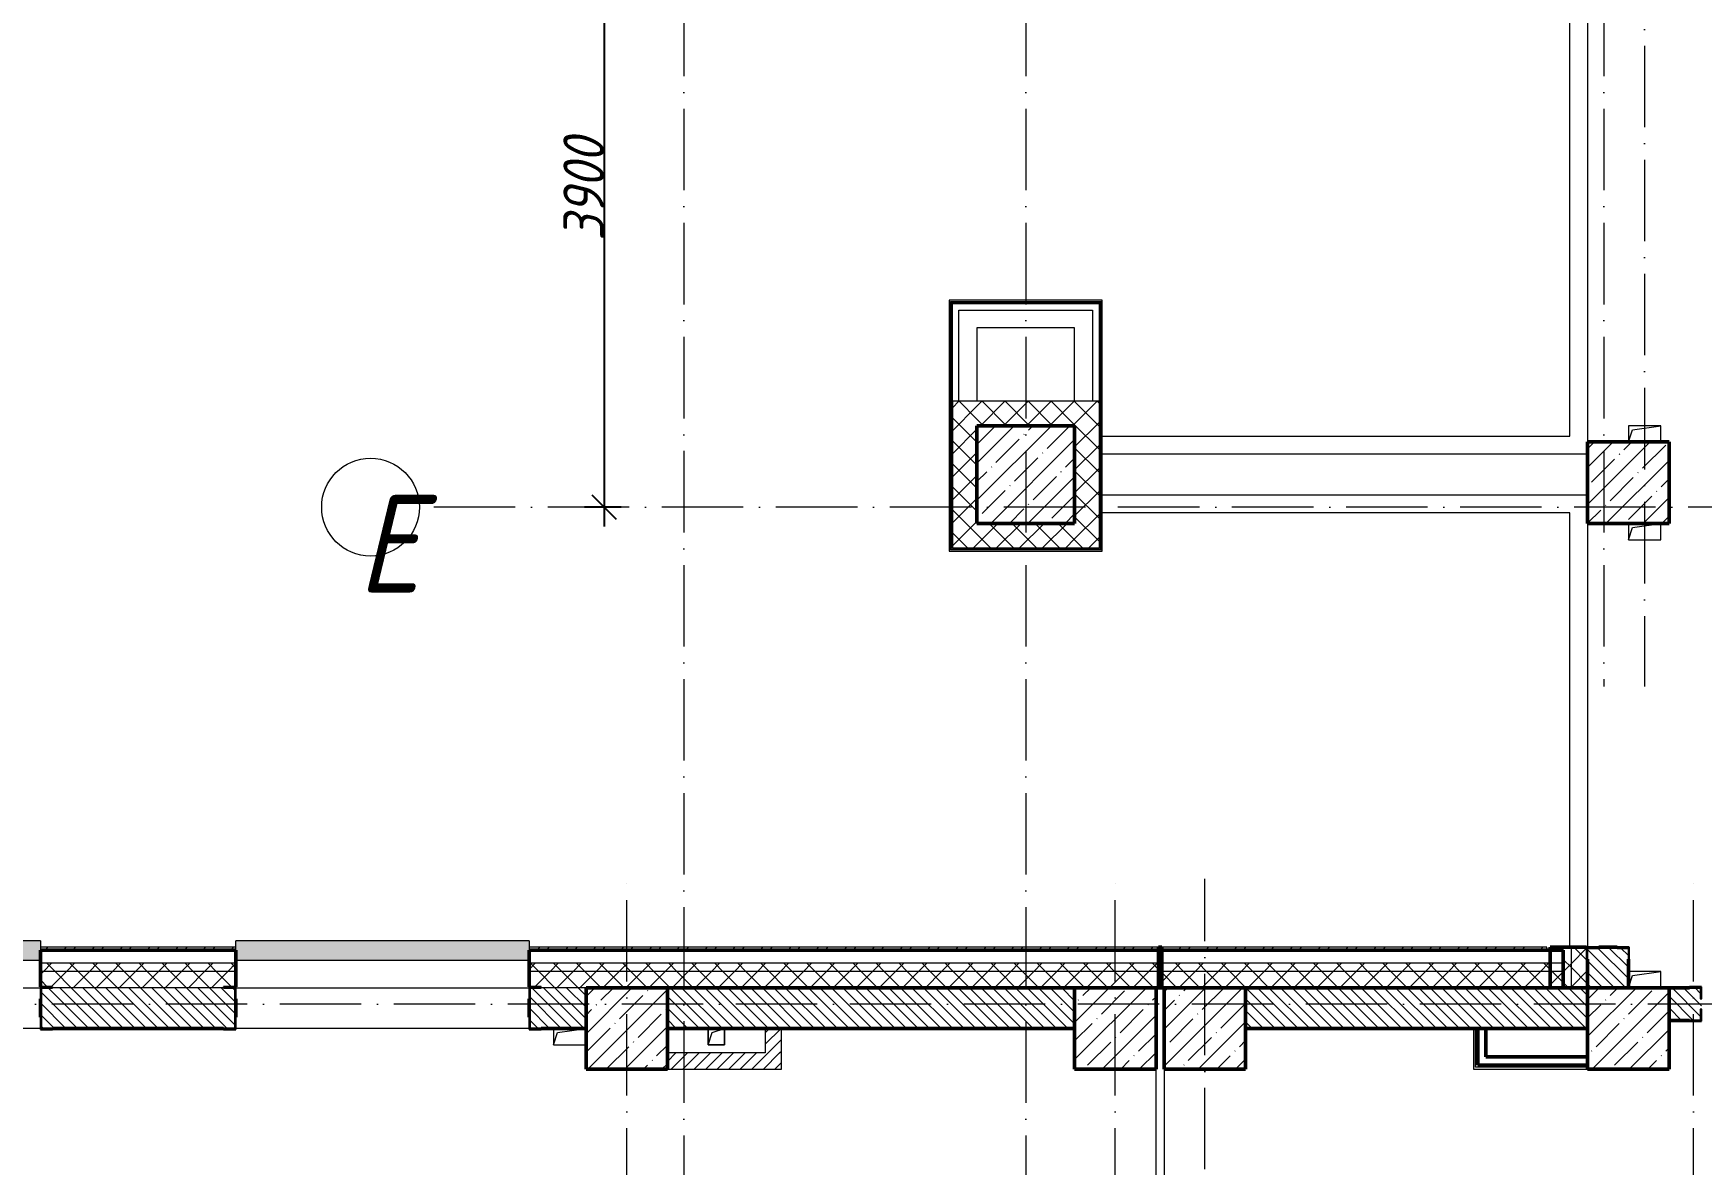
# Model space of a CAD drawing. Header units: millimetres. Extents: x -12989 to 629078, y -109036 to 555275.
# Drawn here: x 577970 to 588213, y 274287 to 281231 of the extents above; entities that cross this region are included whole.
import ezdxf

# ---------------------------------------------------------------- set-up
doc = ezdxf.new("R2010")
doc.units = ezdxf.units.MM
doc.linetypes.add('50_200_ШТРИХ_1Т_ш5_п1_п1_', pattern=[700, 500, -100, 0, -100])
for name, color, linetype, lineweight in [('A-____-____-DIMS', 7, 'Continuous', 9), ('A-FLOR-____-OTLN', 7, 'Continuous', 9), ('A-GENM-____-MCUT', 7, 'Continuous', 25), ('A-GENM-____-OTLN', 7, 'Continuous', 9), ('A-GENM-____-OTLN-1', 7, 'Continuous', 25), ('A-GLAZ-____-OTLN', 7, 'Continuous', 9), ('A-WALL-____-MCUT-2', 7, 'Continuous', 50), ('A-WALL-____-MCUT-3', 7, 'Continuous', 9), ('A-WALL-____-OTLN', 7, 'Continuous', 9), ('A-WALL-____-PATT-1', 7, 'Continuous', 9), ('A-WALL-FNSH-MCUT-1', 7, 'Continuous', 9), ('S-COLS-____-MCUT', 7, 'Continuous', 50), ('S-COLS-____-OTLN', 7, 'Continuous', 9), ('S-GRID-____-IDEN', 7, 'Continuous', 9), ('S-GRID-____-OTLN-1', 7, '50_200_ШТРИХ_1Т_ш5_п1_п1_', 9)]:
    doc.layers.add(name, color=color, linetype=linetype, lineweight=lineweight)
doc.layers.add('A-GLAZ-____-OTLN-1', color=7, linetype='Continuous', lineweight=9, true_color=0xc0c0c0)
doc.styles.add('ISOCPEUR_I', font='isocpeui.ttf', dxfattribs={"width": 0.9, "height": 2.5})
doc.styles.add('ISOCPEUR_I_9', font='isocpeui.ttf', dxfattribs={"width": 0.9, "height": 250})
doc.dimstyles.new('ISO-2_5_0_9К_БОЛЬШОЙ_ОСИ', dxfattribs={"dimscale": 304.8, "dimtxt": 248.995294, "dimasz": 0.492126, "dimexe": 0.393701, "dimexo": 0, "dimgap": 0, "dimtad": 1, "dimdec": 0, "dimzin": 0, "dimdsep": 46, "dimtxsty": 'ISOCPEUR_I_9', "dimblk1": 'OBLIQUE', "dimblk2": 'OBLIQUE', "dimsah": 1, "dimcen": 0.09, "dimdle": 0.393701, "dimazin": 0, "dimtfac": 1, "dimtdec": 4, "dimtix": 1, "dimtmove": 0, "dimatfit": 3, "dimfxl": 1, "dimtvp": 1, "dimtolj": 1, "dimtzin": 0, "dimarcsym": 2})
pattern_1 = [(45, (513013.31, 265891.49), (-70.71068, 70.71068), []), (135, (513013.31, 265891.49), (-70.71068, -70.71068), [])]
pattern_2 = [(135, (513013.31, 265891.49), (-35.35534, -35.35534), [])]
pattern_3 = [(45, (513013.31, 265891.49), (-35.35534, 35.35534), [])]
pattern_4 = [(45, (513013.31, 265891.49), (-85.53659, 85.53659), []), (45, (513070.34, 265891.49), (-85.53659, 85.53659), [])]

# ---------------------------------------------------------------- blocks, each defined once
blk = doc.blocks.new('BSC_Колонна _Прямоугольная - 600х600-V86-АР1_План отверстий 1 этажа в осях 1-64_А-ГГ')
at = {"layer": 'S-COLS-____-OTLN'}
h = blk.add_hatch(dxfattribs=at)
h.set_pattern_fill('FP_118', color=256, style=0, pattern_type=2)
h.set_pattern_definition([(45, (-71050, -12631.04), (-114.04925, 114.04925), []), (45, (-70935.95, -12631.04), (-114.04925, 114.04925), [201.613, -40.323, 3.353, -36.97])])
h.paths.add_polyline_path([(-300, -300), (300, -300), (300, 300), (-300, 300), (-300, 143)], flags=0)
at = {"layer": 'S-COLS-____-MCUT'}
for p, q in [((300, 300), (-300, 300)), ((-300, 300), (-300, -300)), ((300, -300), (300, 300)), ((-300, -300), (300, -300))]:
    blk.add_line(p, q, dxfattribs=at)
blk = doc.blocks.new('BSC_Колонна _Прямоугольная - 500х500-V107-АР1_План отверстий 1 этажа в осях 1-64_А-ГГ')
at = {"layer": 'S-COLS-____-OTLN'}
h = blk.add_hatch(dxfattribs=at)
h.set_pattern_fill('FP_139', color=256, style=0, pattern_type=2)
h.set_pattern_definition([(45, (-68600, -9231.04), (-114.04925, 114.04925), []), (45, (-68485.95, -9231.04), (-114.04925, 114.04925), [201.613, -40.323, 3.353, -36.97])])
h.paths.add_polyline_path([(-250, -250), (250, -250), (250, 250), (-250, 250), (-250, 103)], flags=0)
at = {"layer": 'S-COLS-____-MCUT'}
for p, q in [((250, 250), (-250, 250)), ((-250, 250), (-250, -250)), ((250, -250), (250, 250)), ((-250, -250), (250, -250))]:
    blk.add_line(p, q, dxfattribs=at)
blk = doc.blocks.new('BSC_Колонна _Прямоугольная - 500х500-V124-АР1_План отверстий 1 этажа в осях 1-64_А-ГГ')
at = {"layer": 'S-COLS-____-OTLN'}
h = blk.add_hatch(dxfattribs=at)
h.set_pattern_fill('FP_157', color=256, style=0, pattern_type=2)
h.set_pattern_definition([(45, (-72150, -9231.04), (-114.04925, 114.04925), []), (45, (-72035.95, -9231.04), (-114.04925, 114.04925), [201.613, -40.323, 3.353, -36.97])])
h.paths.add_polyline_path([(-250, -250), (250, -250), (250, 250), (-250, 250)], flags=0)
at = {"layer": 'S-COLS-____-MCUT'}
for p, q in [((250, 250), (-250, 250)), ((-250, 250), (-250, -250)), ((250, -250), (250, 250)), ((-250, -250), (250, -250))]:
    blk.add_line(p, q, dxfattribs=at)
blk = doc.blocks.new('BSC_Колонна _Прямоугольная - 500х500-V125-АР1_План отверстий 1 этажа в осях 1-64_А-ГГ')
at = {"layer": 'S-COLS-____-OTLN'}
h = blk.add_hatch(dxfattribs=at)
h.set_pattern_fill('FP_158', color=256, style=0, pattern_type=2)
h.set_pattern_definition([(45, (-71600, -9231.04), (-114.04925, 114.04925), []), (45, (-71485.95, -9231.04), (-114.04925, 114.04925), [201.613, -40.323, 3.353, -36.97])])
h.paths.add_polyline_path([(-250, -250), (250, -250), (250, 250), (-250, 250)], flags=0)
at = {"layer": 'S-COLS-____-MCUT'}
for p, q in [((250, 250), (-250, 250)), ((-250, 250), (-250, -250)), ((250, -250), (250, 250)), ((-250, -250), (250, -250))]:
    blk.add_line(p, q, dxfattribs=at)
blk = doc.blocks.new('BSC_Колонна _Прямоугольная - 500х500-V145-АР1_План отверстий 1 этажа в осях 1-64_А-ГГ')
at = {"layer": 'S-COLS-____-OTLN'}
h = blk.add_hatch(dxfattribs=at)
h.set_pattern_fill('FP_179', color=256, style=0, pattern_type=2)
h.set_pattern_definition([(45, (-74750, -12581.04), (-114.04925, 114.04925), []), (45, (-74635.95, -12581.04), (-114.04925, 114.04925), [201.613, -40.323, 3.353, -36.97])])
h.paths.add_polyline_path([(-250, -250), (250, -250), (250, 250), (-250, 250)], flags=0)
at = {"layer": 'S-COLS-____-MCUT'}
for p, q in [((250, 250), (-250, 250)), ((-250, 250), (-250, -250)), ((250, -250), (250, 250)), ((-250, -250), (250, -250))]:
    blk.add_line(p, q, dxfattribs=at)
blk = doc.blocks.new('BSC_Колонна _Прямоугольная - 500х500-V150-АР1_План отверстий 1 этажа в осях 1-64_А-ГГ')
at = {"layer": 'S-COLS-____-OTLN'}
h = blk.add_hatch(dxfattribs=at)
h.set_pattern_fill('FP_185', color=256, style=0, pattern_type=2)
h.set_pattern_definition([(45, (-74750, -9231.04), (-114.04925, 114.04925), []), (45, (-74635.95, -9231.04), (-114.04925, 114.04925), [201.613, -40.323, 3.353, -36.97])])
h.paths.add_polyline_path([(-250, -250), (250, -250), (250, 250), (-250, 250), (-250, 103)], flags=0)
at = {"layer": 'S-COLS-____-MCUT'}
for p, q in [((250, 250), (-250, 250)), ((-250, 250), (-250, -250)), ((250, -250), (250, 250)), ((-250, -250), (250, -250))]:
    blk.add_line(p, q, dxfattribs=at)
blk = doc.blocks.new('Фахверк_СКБ_Уголок - 250_2700-27497298-АР1_План отверстий 1 этажа в осях 1-64_А-ГГ')
at = {"layer": 'A-GENM-____-MCUT'}
for p, q in [((200, 181), (125, 181)), ((125, 181), (125, 106)), ((125, 106), (131, 106)), ((131, 106), (131, 175)), ((131, 175), (200, 175)), ((200, 175), (200, 181)), ((131, -6), (125, -6)), ((125, -6), (125, -81)), ((125, -81), (200, -81)), ((131, -75), (131, -6)), ((200, -75), (131, -75)), ((200, -81), (200, -75))]:
    blk.add_line(p, q, dxfattribs=at)
blk = doc.blocks.new('Фахверк_СКБ_Уголок - 200_3600_1-27908329-АР1_План отверстий 1 этажа в осях 1-64_А-ГГ')
at = {"layer": 'A-GENM-____-MCUT'}
for p, q in [((125, 156), (50, 156)), ((50, 156), (50, 150)), ((50, 150), (119, 150)), ((119, 150), (119, 81)), ((125, 81), (125, 156)), ((119, 81), (125, 81)), ((125, 19), (119, 19)), ((119, 19), (119, -50)), ((125, -56), (125, 19)), ((119, -50), (50, -50)), ((50, -50), (50, -56)), ((50, -56), (125, -56))]:
    blk.add_line(p, q, dxfattribs=at)
blk = doc.blocks.new('AR_Отверстие прямоугольное _в плите_ - AR_Отверстие прямоугольное _в плите_-V168-АР1_План отверстий 1 этажа в осях 1-64_А-ГГ')
at = {"layer": 'A-GENM-____-OTLN'}
for p, q in [((-50, 50), (-50, -50)), ((-50, -50), (-25, 25)), ((-25, 25), (50, 50)), ((50, -50), (50, 50)), ((-50, -50), (50, -50))]:
    blk.add_line(p, q, dxfattribs=at)
blk = doc.blocks.new('AR_Отверстие прямоугольное _в плите_ - AR_Отверстие прямоугольное _в плите_-V178-АР1_План отверстий 1 этажа в осях 1-64_А-ГГ')
at = {"layer": 'A-GENM-____-OTLN'}
for p, q in [((-100, 50), (-100, -50)), ((-100, -50), (-75, 25)), ((-75, 25), (100, 50)), ((-100, -50), (100, -50))]:
    blk.add_line(p, q, dxfattribs=at)
blk = doc.blocks.new('AR_Отверстие прямоугольное _в плите_ - AR_Отверстие прямоугольное _в плите_-V179-АР1_План отверстий 1 этажа в осях 1-64_А-ГГ')
at = {"layer": 'A-GENM-____-OTLN'}
for p, q in [((-100, 50), (-100, -50)), ((-100, -50), (-75, 25)), ((-75, 25), (100, 50)), ((100, -50), (100, 50)), ((-100, -50), (100, -50))]:
    blk.add_line(p, q, dxfattribs=at)
blk = doc.blocks.new('AR_Отверстие прямоугольное _в плите_ - AR_Отверстие прямоугольное _в плите_-V180-АР1_План отверстий 1 этажа в осях 1-64_А-ГГ')
at = {"layer": 'A-GENM-____-OTLN'}
for p, q in [((100, 50), (-100, 50)), ((-100, 50), (-100, -50)), ((-100, -50), (-75, 25)), ((-75, 25), (100, 50)), ((100, -50), (100, 50))]:
    blk.add_line(p, q, dxfattribs=at)
blk = doc.blocks.new('AR_Отверстие прямоугольное _в плите_ - AR_Отверстие прямоугольное _в плите_-V170-АР1_План отверстий 1 этажа в осях 1-64_А-ГГ')
at = {"layer": 'A-GENM-____-OTLN'}
for p, q in [((100, 50), (-100, 50)), ((-100, -50), (-75, 25)), ((-75, 25), (100, 50)), ((100, -50), (100, 50))]:
    blk.add_line(p, q, dxfattribs=at)
blk = doc.blocks.new('Отлив_СКБ - Отлив витража_120_НВФ-31885689-АР1_План отверстий 1 этажа в осях 1-64_А-ГГ')
at = {"layer": 'A-GLAZ-____-OTLN-1'}
for points in [[(1800, 2), (1800, 120), (0, 120), (0, 2), (1264, 2)], [(1264, 0), (1800, 0), (1800, 2), (0, 2), (0, 0)]]:
    blk.add_hatch(color=256, dxfattribs=at).paths.add_polyline_path(points, flags=0)
at = {"layer": 'A-GLAZ-____-OTLN'}
for p, q in [((0, 83), (0, 120)), ((1800, 120), (0, 120)), ((1800, 120), (1800, 83)), ((0, 2), (1800, 2)), ((1800, 0), (0, 0))]:
    blk.add_line(p, q, dxfattribs=at)
blk = doc.blocks.new('Стены 6 - Стены 4-31195849-АР1_План отверстий 1 этажа в осях 1-64_А-ГГ')
at = {"layer": 'A-WALL-____-MCUT-2'}
for p, q in [((-1799, 41030), (-1799, 41010)), ((-1549, 41030), (-1799, 41030)), ((-1799, 41010), (-1549, 41010)), ((-1549, 41010), (-1549, 41030))]:
    blk.add_line(p, q, dxfattribs=at)
blk = doc.blocks.new('Ось сетки - Круг_Ø6_00__ISO-2_5_0_9K_-25732049-АР1_План отверстий 1 этажа в осях 1-64_А-ГГ')
at = {"layer": 'S-GRID-____-IDEN'}
blk.add_circle((0, 0), 3, dxfattribs=at)
blk = doc.blocks.new('_Oblique')
at = {"color": 0, "linetype": 'ByBlock', "lineweight": -2}
blk.add_line((-0.5, -0.5), (0.5, 0.5), dxfattribs=at)
blk = doc.blocks.new('*D5731')
at = {"layer": 'A-____-____-DIMS', "color": 0, "lineweight": -2, "transparency": 16777216}
for p, q in [((581474, 282343), (581474, 278203)), ((581580, 282223), (581354, 282223)), ((581580, 278323), (581354, 278323))]:
    blk.add_line(p, q, dxfattribs=at)
at = {"layer": 'Defpoints', "color": 0, "transparency": 16777216}
for p in [(581580, 282223), (581474, 278323), (581580, 278323)]:
    blk.add_point(p, dxfattribs=at)
at = {"layer": 'A-____-____-DIMS', "color": 0, "lineweight": -2, "transparency": 16777216, "xscale": 150, "yscale": 150, "zscale": 150}
for p, rotation in [((581474, 282223), 90), ((581474, 278323), 270)]:
    blk.add_blockref('_Oblique', p, dxfattribs=dict(at, rotation=rotation))
at = {"layer": 'A-____-____-DIMS', "color": 0, "transparency": 16777216, "insert": (581349, 280273), "char_height": 250, "width": 758.48, "attachment_point": 5, "rotation": 90, "style": 'ISOCPEUR_I_9'}
blk.add_mtext('\\A1;3900', dxfattribs=at)

msp = doc.modelspace()

# ---------------------------------------------------------------- hatches: boundary and pattern name
at = {"layer": 'A-WALL-____-PATT-1'}
h = msp.add_hatch(dxfattribs=at)
h.set_pattern_fill('FP_1', color=256, style=0, pattern_type=2)
h.set_pattern_definition(pattern_1)
h.paths.add_polyline_path([(587363.3109, 275372.5335), (587413.3109, 275372.5335), (587413.3109, 275622.5335), (587363.3109, 275622.5335)], flags=0)
h.paths.add_polyline_path([(587413.3109, 308822.5335), (587413.3109, 308872.5335), (587363.3109, 308872.5335), (587363.3109, 308822.5335)], flags=0)
h = msp.add_hatch(dxfattribs=at)
h.set_pattern_fill('FP_1', color=256, style=0, pattern_type=2)
h.set_pattern_definition(pattern_1)
h.paths.add_polyline_path([(587507.3109, 275372.5335), (587513.3109, 275372.5335), (587513.3109, 275547.5335), (587507.3109, 275547.5335), (587507.3109, 275622.5335), (587413.3109, 275622.5335), (587413.3109, 275372.5335), (587492.0935, 275372.5335)], flags=0)
h.paths.add_polyline_path([(587413.3109, 308822.5335), (587513.3109, 308822.5335), (587513.3109, 308872.5335), (587413.3109, 308872.5335)], flags=0)
h = msp.add_hatch(dxfattribs=at)
h.set_pattern_fill('FP_1', color=256, style=0, pattern_type=2)
h.set_pattern_definition(pattern_1)
h.paths.add_polyline_path([(583763.3109, 278072.5335), (583763.3109, 278972.5335), (583613.3109, 278972.5335), (583613.3109, 278072.5335), (583696.9323, 278072.5335)], flags=0)
h = msp.add_hatch(dxfattribs=at)
h.set_pattern_fill('FP_1', color=256, style=0, pattern_type=2)
h.set_pattern_definition(pattern_1)
h.paths.add_polyline_path([(584363.3109, 278822.5335), (584363.3109, 278972.5335), (583763.3109, 278972.5335), (583763.3109, 278822.5335)], flags=0)
h = msp.add_hatch(dxfattribs=at)
h.set_pattern_fill('FP_1', color=256, style=0, pattern_type=2)
h.set_pattern_definition(pattern_1)
h.paths.add_polyline_path([(584363.3109, 278072.5335), (584513.3109, 278072.5335), (584513.3109, 278972.5335), (584363.3109, 278972.5335), (584363.3109, 278222.5335)], flags=0)
h = msp.add_hatch(dxfattribs=at)
h.set_pattern_fill('FP_1', color=256, style=0, pattern_type=2)
h.set_pattern_definition(pattern_1)
h.paths.add_polyline_path([(584363.3109, 278072.5335), (584363.3109, 278222.5335), (583763.3109, 278222.5335), (583763.3109, 278072.5335)], flags=0)
h = msp.add_hatch(dxfattribs=at)
h.set_pattern_fill('FP_3', color=256, style=0, pattern_type=2)
h.set_pattern_definition(pattern_4)
h.paths.add_polyline_path([(584878.3109, 275602.5335), (584878.3109, 275622.5335), (581013.3109, 275622.5335), (581013.3109, 275602.5335), (583696.9323, 275602.5335)], flags=0)
h.paths.add_polyline_path([(579213.3109, 275602.5335), (579213.3109, 275622.5335), (578013.3109, 275622.5335), (578013.3109, 275602.5335), (578394.5395, 275602.5335)], flags=0)
h.paths.add_polyline_path([(575743.343, 275602.5335), (576213.3109, 275602.5335), (576213.3109, 275622.5335), (575013.3109, 275622.5335), (575013.3109, 275602.5335)], flags=0)
h.paths.add_polyline_path([(567213.3109, 275602.5335), (567213.3109, 275622.5335), (566013.3109, 275622.5335), (566013.3109, 275602.5335), (566022.2894, 275602.5335)], flags=0)
h.paths.add_polyline_path([(564213.3109, 275602.5335), (564213.3109, 275622.5335), (563013.3109, 275622.5335), (563013.3109, 275602.5335)], flags=0)
h.paths.add_polyline_path([(558213.3109, 275602.5335), (558213.3109, 275622.5335), (557013.3109, 275622.5335), (557013.3109, 275602.5335), (557184.968, 275602.5335)], flags=0)
h.paths.add_polyline_path([(561213.3109, 275602.5335), (561213.3109, 275622.5335), (560013.3109, 275622.5335), (560013.3109, 275602.5335), (560719.8966, 275602.5335)], flags=0)
h.paths.add_polyline_path([(555213.3109, 275602.5335), (555213.3109, 275622.5335), (554013.3109, 275622.5335), (554013.3109, 275602.5335), (554533.7716, 275602.5335)], flags=0)
h.paths.add_polyline_path([(551440.7091, 275602.5335), (552213.3109, 275602.5335), (552213.3109, 275622.5335), (551348.3109, 275622.5335), (551348.3109, 275602.5335)], flags=0)
h = msp.add_hatch(dxfattribs=at)
h.set_pattern_fill('FP_3', color=256, style=0, pattern_type=2)
h.set_pattern_definition(pattern_4)
h.paths.add_polyline_path([(587263.3109, 275602.5335), (587263.3109, 275622.5335), (584898.3109, 275622.5335), (584898.3109, 275602.5335), (587231.8609, 275602.5335)], flags=0)
h = msp.add_hatch(dxfattribs=at)
h.set_pattern_fill('FP_6', color=256, style=0, pattern_type=2)
h.set_pattern_definition(pattern_2)
h.paths.add_polyline_path([(587513.3109, 275372.5335), (587763.3109, 275372.5335), (587763.3109, 275616.5335), (587694.3109, 275616.5335), (587694.3109, 275622.5335), (587582.3109, 275622.5335), (587582.3109, 275616.5335), (587513.3109, 275616.5335), (587513.3109, 275547.5335)], flags=0)
h = msp.add_hatch(dxfattribs=at)
h.set_pattern_fill('FP_1', color=256, style=0, pattern_type=2)
h.set_pattern_definition(pattern_1)
h.paths.add_polyline_path([(584878.3109, 275472.5335), (584878.3109, 275522.5335), (581013.3109, 275522.5335), (581013.3109, 275472.5335), (583696.9323, 275472.5335)], flags=0)
h.paths.add_polyline_path([(578394.5395, 275472.5335), (579213.3109, 275472.5335), (579213.3109, 275522.5335), (578013.3109, 275522.5335), (578013.3109, 275472.5335)], flags=0)
h.paths.add_polyline_path([(576213.3109, 275472.5335), (576213.3109, 275522.5335), (575013.3109, 275522.5335), (575013.3109, 275472.5335), (575743.343, 275472.5335)], flags=0)
h.paths.add_polyline_path([(567213.3109, 275472.5335), (567213.3109, 275522.5335), (566013.3109, 275522.5335), (566013.3109, 275472.5335), (566022.2894, 275472.5335)], flags=0)
h.paths.add_polyline_path([(564213.3109, 275472.5335), (564213.3109, 275522.5335), (563013.3109, 275522.5335), (563013.3109, 275472.5335)], flags=0)
h.paths.add_polyline_path([(560719.8966, 275472.5335), (561213.3109, 275472.5335), (561213.3109, 275522.5335), (560013.3109, 275522.5335), (560013.3109, 275472.5335)], flags=0)
h.paths.add_polyline_path([(558213.3109, 275472.5335), (558213.3109, 275522.5335), (557013.3109, 275522.5335), (557013.3109, 275472.5335), (557184.968, 275472.5335)], flags=0)
h.paths.add_polyline_path([(555213.3109, 275472.5335), (555213.3109, 275522.5335), (554013.3109, 275522.5335), (554013.3109, 275472.5335), (554533.7716, 275472.5335)], flags=0)
h.paths.add_polyline_path([(551882.5751, 275472.5335), (552213.3109, 275472.5335), (552213.3109, 275522.5335), (551348.3109, 275522.5335), (551348.3109, 275472.5335), (551440.7091, 275472.5335)], flags=0)
h = msp.add_hatch(dxfattribs=at)
h.set_pattern_fill('FP_1', color=256, style=0, pattern_type=2)
h.set_pattern_definition(pattern_1)
h.paths.add_polyline_path([(584363.3109, 275372.5335), (584878.3109, 275372.5335), (584878.3109, 275472.5335), (581013.3109, 275472.5335), (581013.3109, 275378.5335), (581088.3109, 275378.5335), (581088.3109, 275372.5335), (583696.9323, 275372.5335)], flags=0)
h.paths.add_polyline_path([(579138.3109, 275372.5335), (579138.3109, 275378.5335), (579213.3109, 275378.5335), (579213.3109, 275472.5335), (578013.3109, 275472.5335), (578013.3109, 275378.5335), (578088.3109, 275378.5335), (578088.3109, 275372.5335), (578394.5395, 275372.5335)], flags=0)
h.paths.add_polyline_path([(575363.3109, 275372.5335), (576138.3109, 275372.5335), (576138.3109, 275378.5335), (576213.3109, 275378.5335), (576213.3109, 275472.5335), (575013.3109, 275472.5335), (575013.3109, 275378.5335), (575088.3109, 275378.5335), (575088.3109, 275372.5335)], flags=0)
h.paths.add_polyline_path([(566863.3109, 275372.5335), (567138.3109, 275372.5335), (567138.3109, 275378.5335), (567213.3109, 275378.5335), (567213.3109, 275472.5335), (566013.3109, 275472.5335), (566013.3109, 275378.5335), (566088.3109, 275378.5335), (566088.3109, 275372.5335), (566363.3109, 275372.5335)], flags=0)
h.paths.add_polyline_path([(563363.3109, 275372.5335), (564138.3109, 275372.5335), (564138.3109, 275378.5335), (564213.3109, 275378.5335), (564213.3109, 275472.5335), (563013.3109, 275472.5335), (563013.3109, 275378.5335), (563088.3109, 275378.5335), (563088.3109, 275372.5335)], flags=0)
h.paths.add_polyline_path([(561138.3109, 275372.5335), (561138.3109, 275378.5335), (561213.3109, 275378.5335), (561213.3109, 275472.5335), (560013.3109, 275472.5335), (560013.3109, 275378.5335), (560088.3109, 275378.5335), (560088.3109, 275372.5335), (560719.8966, 275372.5335)], flags=0)
h.paths.add_polyline_path([(557863.3109, 275372.5335), (558138.3109, 275372.5335), (558138.3109, 275378.5335), (558213.3109, 275378.5335), (558213.3109, 275472.5335), (557013.3109, 275472.5335), (557013.3109, 275378.5335), (557088.3109, 275378.5335), (557088.3109, 275372.5335), (557184.968, 275372.5335)], flags=0)
h.paths.add_polyline_path([(555138.3109, 275372.5335), (555138.3109, 275378.5335), (555213.3109, 275378.5335), (555213.3109, 275472.5335), (554013.3109, 275472.5335), (554013.3109, 275378.5335), (554088.3109, 275378.5335), (554088.3109, 275372.5335), (554533.7716, 275372.5335)], flags=0)
h.paths.add_polyline_path([(551863.3109, 275372.5335), (552138.3109, 275372.5335), (552138.3109, 275378.5335), (552213.3109, 275378.5335), (552213.3109, 275472.5335), (551348.3109, 275472.5335), (551348.3109, 275372.5335), (551440.7091, 275372.5335)], flags=0)
h = msp.add_hatch(dxfattribs=at)
h.set_pattern_fill('FP_1', color=256, style=0, pattern_type=2)
h.set_pattern_definition(pattern_1)
h.paths.add_polyline_path([(587363.3109, 275472.5335), (587363.3109, 275522.5335), (584898.3109, 275522.5335), (584898.3109, 275472.5335), (587231.8609, 275472.5335)], flags=0)
h = msp.add_hatch(dxfattribs=at)
h.set_pattern_fill('FP_1', color=256, style=0, pattern_type=2)
h.set_pattern_definition(pattern_1)
h.paths.add_polyline_path([(587363.3109, 275372.5335), (587363.3109, 275472.5335), (584898.3109, 275472.5335), (584898.3109, 275372.5335), (587231.8609, 275372.5335)], flags=0)
h = msp.add_hatch(dxfattribs=at)
h.set_pattern_fill('FP_6', color=256, style=0, pattern_type=2)
h.set_pattern_definition(pattern_2)
h.paths.add_polyline_path([(581363.3109, 275122.5335), (581363.3109, 275372.5335), (581019.3109, 275372.5335), (581019.3109, 275303.5335), (581013.3109, 275303.5335), (581013.3109, 275191.5335), (581019.3109, 275191.5335), (581019.3109, 275122.5335), (581088.3109, 275122.5335)], flags=0)
h.paths.add_polyline_path([(579207.3109, 275122.5335), (579207.3109, 275191.5335), (579213.3109, 275191.5335), (579213.3109, 275303.5335), (579207.3109, 275303.5335), (579207.3109, 275372.5335), (578019.3109, 275372.5335), (578019.3109, 275303.5335), (578013.3109, 275303.5335), (578013.3109, 275191.5335), (578019.3109, 275191.5335), (578019.3109, 275122.5335), (579138.3109, 275122.5335)], flags=0)
h.paths.add_polyline_path([(576207.3109, 275122.5335), (576207.3109, 275191.5335), (576213.3109, 275191.5335), (576213.3109, 275303.5335), (576207.3109, 275303.5335), (576207.3109, 275372.5335), (575863.3109, 275372.5335), (575863.3109, 275122.5335), (576138.3109, 275122.5335)], flags=0)
h = msp.add_hatch(dxfattribs=at)
h.set_pattern_fill('FP_6', color=256, style=0, pattern_type=2)
h.set_pattern_definition(pattern_2)
h.paths.add_polyline_path([(582463.3109, 275122.5335), (582463.3109, 275372.5335), (581863.3109, 275372.5335), (581863.3109, 275122.5335), (581929.468, 275122.5335)], flags=0)
h = msp.add_hatch(dxfattribs=at)
h.set_pattern_fill('FP_6', color=256, style=0, pattern_type=2)
h.set_pattern_definition(pattern_2)
h.paths.add_polyline_path([(584363.3109, 275122.5335), (584363.3109, 275372.5335), (582463.3109, 275372.5335), (582463.3109, 275122.5335), (583696.9323, 275122.5335)], flags=0)
h = msp.add_hatch(dxfattribs=at)
h.set_pattern_fill('FP_6', color=256, style=0, pattern_type=2)
h.set_pattern_definition(pattern_2)
h.paths.add_polyline_path([(585464.3966, 275122.5335), (587513.3109, 275122.5335), (587513.3109, 275372.5335), (585413.3109, 275372.5335), (585413.3109, 275122.5335)], flags=0)
h = msp.add_hatch(dxfattribs=at)
h.set_pattern_fill('FP_6', color=256, style=0, pattern_type=2)
h.set_pattern_definition(pattern_2)
h.paths.add_polyline_path([(590319.3109, 275172.5335), (590513.3109, 275172.5335), (590513.3109, 275372.5335), (590319.3109, 275372.5335), (590319.3109, 275303.5335), (590313.3109, 275303.5335), (590313.3109, 275241.5335), (590319.3109, 275241.5335), (590319.3109, 275178.5335)], flags=0)
h.paths.add_polyline_path([(588207.3109, 275172.5335), (588207.3109, 275241.5335), (588213.3109, 275241.5335), (588213.3109, 275303.5335), (588207.3109, 275303.5335), (588207.3109, 275372.5335), (588013.3109, 275372.5335), (588013.3109, 275172.5335), (588138.3109, 275172.5335)], flags=0)
h = msp.add_hatch(dxfattribs=at)
h.set_pattern_fill('FP_5', color=256, style=0, pattern_type=2)
h.set_pattern_definition(pattern_3)
h.paths.add_polyline_path([(582563.3109, 274972.5335), (582563.3109, 275122.5335), (582463.3109, 275122.5335), (582463.3109, 274972.5335)], flags=0)
h = msp.add_hatch(dxfattribs=at)
h.set_pattern_fill('FP_5', color=256, style=0, pattern_type=2)
h.set_pattern_definition(pattern_3)
h.paths.add_polyline_path([(581863.3109, 274872.5335), (582563.3109, 274872.5335), (582563.3109, 274972.5335), (581863.3109, 274972.5335)], flags=0)

# ---------------------------------------------------------------- linework, layer by layer
at = {"layer": 'A-FLOR-____-OTLN'}
for p, q in [((582113.3109, 275022.5335), (582113.3109, 275122.5335)), ((582213.3109, 275122.5335), (582213.3109, 275022.5335)), ((582213.3109, 275022.5335), (582113.3109, 275022.5335)), ((584863.3109, 271972.5335), (584863.3109, 274872.5335)), ((584913.3109, 274872.5335), (584913.3109, 271972.5335))]:
    msp.add_line(p, q, dxfattribs=at)
at = {"layer": 'A-WALL-____-MCUT-2'}
for p, q in [((579213.3109, 275602.5335), (578013.3109, 275602.5335)), ((578013.3109, 275602.5335), (578013.3109, 275378.5335)), ((579213.3109, 275378.5335), (579213.3109, 275602.5335)), ((584878.3109, 275602.5335), (581013.3109, 275602.5335)), ((581013.3109, 275602.5335), (581013.3109, 275378.5335)), ((584878.3109, 275372.5335), (584878.3109, 275602.5335)), ((587363.3109, 275602.5335), (584898.3109, 275602.5335)), ((584898.3109, 275602.5335), (584898.3109, 275372.5335)), ((587283.3109, 275622.5335), (587283.3109, 275372.5335)), ((587507.3109, 275622.5335), (587283.3109, 275622.5335)), ((587363.3109, 275372.5335), (587363.3109, 275602.5335)), ((587694.3109, 275622.5335), (587582.3109, 275622.5335)), ((587513.3109, 275372.5335), (587513.3109, 275547.5335)), ((587763.3109, 275372.5335), (587763.3109, 275547.5335)), ((584363.3109, 275372.5335), (581863.3109, 275372.5335)), ((584863.3109, 275372.5335), (584878.3109, 275372.5335)), ((584898.3109, 275372.5335), (584913.3109, 275372.5335)), ((587513.3109, 275372.5335), (585413.3109, 275372.5335)), ((588138.3109, 275372.5335), (588013.3109, 275372.5335)), ((578013.3109, 275303.5335), (578013.3109, 275191.5335)), ((579213.3109, 275191.5335), (579213.3109, 275303.5335)), ((581013.3109, 275303.5335), (581013.3109, 275191.5335)), ((588013.3109, 275172.5335), (588138.3109, 275172.5335)), ((578088.3109, 275122.5335), (579138.3109, 275122.5335)), ((581088.3109, 275122.5335), (581363.3109, 275122.5335)), ((581863.3109, 275122.5335), (584363.3109, 275122.5335)), ((585413.3109, 275122.5335), (587513.3109, 275122.5335)), ((586838.3109, 274897.5335), (586838.3109, 275122.5335)), ((586888.3109, 274947.5335), (586888.3109, 275122.5335)), ((587513.3109, 274947.5335), (586888.3109, 274947.5335)), ((587513.3109, 274897.5335), (586838.3109, 274897.5335))]:
    msp.add_line(p, q, dxfattribs=at)
at = {"layer": 'A-WALL-____-MCUT-3'}
for p, q in [((583601.3109, 279584.5335), (584525.3109, 279584.5335)), ((583601.3109, 278060.5335), (583601.3109, 279584.5335)), ((583606.3109, 279579.5335), (584520.3109, 279579.5335)), ((583606.3109, 278065.5335), (583606.3109, 279579.5335)), ((584520.3109, 279579.5335), (584520.3109, 278065.5335)), ((584525.3109, 279584.5335), (584525.3109, 278060.5335)), ((584513.3109, 278972.5335), (583613.3109, 278972.5335)), ((583613.3109, 278972.5335), (583613.3109, 278072.5335)), ((584525.3109, 278060.5335), (583601.3109, 278060.5335)), ((584520.3109, 278065.5335), (583606.3109, 278065.5335)), ((583613.3109, 278072.5335), (584513.3109, 278072.5335)), ((587363.3109, 275372.5335), (587363.3109, 275622.5335)), ((587413.3109, 275372.5335), (587413.3109, 275622.5335)), ((579213.3109, 275522.5335), (578013.3109, 275522.5335)), ((579213.3109, 275472.5335), (578013.3109, 275472.5335)), ((584878.3109, 275522.5335), (581013.3109, 275522.5335)), ((584878.3109, 275472.5335), (581013.3109, 275472.5335)), ((587363.3109, 275522.5335), (584898.3109, 275522.5335)), ((587363.3109, 275472.5335), (584898.3109, 275472.5335)), ((579138.3109, 275372.5335), (578088.3109, 275372.5335)), ((581363.3109, 275372.5335), (581088.3109, 275372.5335)), ((586825.8109, 274885.0335), (586825.8109, 275122.5335)), ((587513.3109, 274885.0335), (586825.8109, 274885.0335))]:
    msp.add_line(p, q, dxfattribs=at)
at = {"layer": 'A-WALL-____-OTLN'}
for p, q in [((587513.3109, 284447.5335), (587513.3109, 278722.5335)), ((587403.3109, 278757.5335), (587403.3109, 284337.5335)), ((583653.3109, 279532.5335), (584473.3109, 279532.5335)), ((583653.3109, 278972.5335), (583653.3109, 279532.5335)), ((584473.3109, 279532.5335), (584473.3109, 278972.5335)), ((584363.3109, 279422.5335), (583763.3109, 279422.5335)), ((583763.3109, 279422.5335), (583763.3109, 278972.5335)), ((584363.3109, 278972.5335), (584363.3109, 279422.5335)), ((584533.3109, 278757.5335), (587403.3109, 278757.5335)), ((587513.3109, 278647.5335), (584533.3109, 278647.5335)), ((584533.3109, 278397.5335), (587513.3109, 278397.5335)), ((587403.3109, 278287.5335), (584533.3109, 278287.5335)), ((587403.3109, 275622.5335), (587403.3109, 278287.5335)), ((587513.3109, 278222.5335), (587513.3109, 275622.5335)), ((576213.3109, 275372.5335), (578013.3109, 275372.5335)), ((579213.3109, 275372.5335), (581013.3109, 275372.5335)), ((578013.3109, 275122.5335), (576213.3109, 275122.5335)), ((581013.3109, 275122.5335), (579213.3109, 275122.5335))]:
    msp.add_line(p, q, dxfattribs=at)
at = {"layer": 'A-WALL-FNSH-MCUT-1'}
for p, q in [((584533.3109, 279592.5335), (583593.3109, 279592.5335)), ((583593.3109, 279592.5335), (583593.3109, 278052.5335)), ((583613.3109, 279572.5335), (584513.3109, 279572.5335)), ((583613.3109, 278072.5335), (583613.3109, 279572.5335)), ((584513.3109, 279572.5335), (584513.3109, 278072.5335)), ((584533.3109, 278052.5335), (584533.3109, 279592.5335)), ((583593.3109, 278052.5335), (584533.3109, 278052.5335)), ((583613.3109, 278072.5335), (583613.3109, 278072.5335)), ((579213.3109, 275622.5335), (578013.3109, 275622.5335)), ((578013.3109, 275622.5335), (578013.3109, 275602.5335)), ((578013.3109, 275602.5335), (578013.3109, 275602.5335)), ((579213.3109, 275602.5335), (579213.3109, 275622.5335)), ((584878.3109, 275622.5335), (581013.3109, 275622.5335)), ((581013.3109, 275622.5335), (581013.3109, 275602.5335)), ((581013.3109, 275602.5335), (581013.3109, 275602.5335)), ((584878.3109, 275602.5335), (584878.3109, 275622.5335)), ((587263.3109, 275622.5335), (584898.3109, 275622.5335)), ((584898.3109, 275622.5335), (584898.3109, 275602.5335)), ((587263.3109, 275602.5335), (587263.3109, 275622.5335)), ((582463.3109, 275122.5335), (582463.3109, 274972.5335)), ((582563.3109, 274872.5335), (582563.3109, 275122.5335)), ((586813.3109, 275122.5335), (586813.3109, 274872.5335)), ((582463.3109, 274972.5335), (581863.3109, 274972.5335)), ((581863.3109, 274872.5335), (582563.3109, 274872.5335)), ((586813.3109, 274872.5335), (587513.3109, 274872.5335))]:
    msp.add_line(p, q, dxfattribs=at)
at = {"layer": 'S-GRID-____-OTLN-1'}
for p, q in [((581963.3109, 315772.4512), (581963.3109, 261656.4634)), ((584063.3109, 315772.4512), (584063.3109, 261656.4634)), ((587613.3109, 315772.4512), (587613.3109, 277222.5335)), ((587863.3109, 315459.5772), (587863.3109, 277222.5335)), ((603332.0982, 278322.5335), (580340.0813, 278322.5335)), ((581613.3109, 261408.8852), (581613.3109, 276042.0309)), ((584613.3109, 261408.8852), (584613.3109, 276042.0309)), ((585163.3109, 261656.4634), (585163.3109, 276042.0309)), ((588163.3109, 261408.8852), (588163.3109, 276042.0309)), ((617087.7175, 275272.5335), (508556.9485, 275272.5335))]:
    msp.add_line(p, q, dxfattribs=at)

# ---------------------------------------------------------------- block references
at = {"layer": 'A-GENM-____-OTLN'}
for name, p in [('AR_Отверстие прямоугольное _в плите_ - AR_Отверстие прямоугольное _в плите_-V180-АР1_План отверстий 1 этажа в осях 1-64_А-ГГ', (587863.3109, 278772.5335)), ('AR_Отверстие прямоугольное _в плите_ - AR_Отверстие прямоугольное _в плите_-V179-АР1_План отверстий 1 этажа в осях 1-64_А-ГГ', (587863.3109, 278172.5335)), ('AR_Отверстие прямоугольное _в плите_ - AR_Отверстие прямоугольное _в плите_-V170-АР1_План отверстий 1 этажа в осях 1-64_А-ГГ', (587863.3109, 275422.5335)), ('AR_Отверстие прямоугольное _в плите_ - AR_Отверстие прямоугольное _в плите_-V178-АР1_План отверстий 1 этажа в осях 1-64_А-ГГ', (581263.3109, 275072.5335)), ('AR_Отверстие прямоугольное _в плите_ - AR_Отверстие прямоугольное _в плите_-V168-АР1_План отверстий 1 этажа в осях 1-64_А-ГГ', (582163.3109, 275072.5335))]:
    msp.add_blockref(name, p, dxfattribs=at)
at = {"layer": 'A-GENM-____-OTLN-1'}
for p, rotation in [((587588.3109, 275747.5335), 270), ((579338.3109, 275297.5335), 180)]:
    msp.add_blockref('Фахверк_СКБ_Уголок - 250_2700-27497298-АР1_План отверстий 1 этажа в осях 1-64_А-ГГ', p, dxfattribs=dict(at, rotation=rotation))
for name, p in [('Фахверк_СКБ_Уголок - 250_2700-27497298-АР1_План отверстий 1 этажа в осях 1-64_А-ГГ', (577888.3109, 275197.5335)), ('Фахверк_СКБ_Уголок - 250_2700-27497298-АР1_План отверстий 1 этажа в осях 1-64_А-ГГ', (580888.3109, 275197.5335)), ('Фахверк_СКБ_Уголок - 200_3600_1-27908329-АР1_План отверстий 1 этажа в осях 1-64_А-ГГ', (588088.3109, 275222.5335))]:
    msp.add_blockref(name, p, dxfattribs=at)
at = {"layer": 'A-GLAZ-____-OTLN'}
for p in [(576213.3109, 275539.5335), (579213.3109, 275539.5335)]:
    msp.add_blockref('Отлив_СКБ - Отлив витража_120_НВФ-31885689-АР1_План отверстий 1 этажа в осях 1-64_А-ГГ', p, dxfattribs=at)
at = {"layer": 'A-WALL-____-OTLN', "rotation": 89.9999999999999}
msp.add_blockref('Стены 6 - Стены 4-31195849-АР1_План отверстий 1 этажа в осях 1-64_А-ГГ', (625908.5529, 277171.0453), dxfattribs=at)
at = {"layer": 'S-COLS-____-OTLN'}
for name, p in [('BSC_Колонна _Прямоугольная - 600х600-V86-АР1_План отверстий 1 этажа в осях 1-64_А-ГГ', (584063.3109, 278522.5335)), ('BSC_Колонна _Прямоугольная - 500х500-V145-АР1_План отверстий 1 этажа в осях 1-64_А-ГГ', (587763.3109, 278472.5335)), ('BSC_Колонна _Прямоугольная - 500х500-V107-АР1_План отверстий 1 этажа в осях 1-64_А-ГГ', (581613.3109, 275122.5335)), ('BSC_Колонна _Прямоугольная - 500х500-V125-АР1_План отверстий 1 этажа в осях 1-64_А-ГГ', (584613.3109, 275122.5335)), ('BSC_Колонна _Прямоугольная - 500х500-V124-АР1_План отверстий 1 этажа в осях 1-64_А-ГГ', (585163.3109, 275122.5335)), ('BSC_Колонна _Прямоугольная - 500х500-V150-АР1_План отверстий 1 этажа в осях 1-64_А-ГГ', (587763.3109, 275122.5335))]:
    msp.add_blockref(name, p, dxfattribs=at)
at = {"layer": 'S-GRID-____-IDEN', "xscale": 99.99999999999993, "yscale": 99.99999999999993, "zscale": 99.99999999999993, "rotation": 89.9999999999998}
msp.add_blockref('Ось сетки - Круг_Ø6_00__ISO-2_5_0_9K_-25732049-АР1_План отверстий 1 этажа в осях 1-64_А-ГГ', (580040.0813, 278322.5335), dxfattribs=at)

# ---------------------------------------------------------------- texts
at = {"layer": 'S-GRID-____-IDEN', "insert": (579956.2609, 278398.6094), "char_height": 600, "width": 202.02525, "attachment_point": 1, "style": 'ISOCPEUR_I'}
msp.add_mtext('\\fISOCPEUR|b0|i1|c204|p34|;\\W.9;Е', dxfattribs=at)

# ---------------------------------------------------------------- dimensions: what is measured, and where the dimension line sits
at = {"layer": 'A-____-____-DIMS'}
dim = msp.add_linear_dim(base=(581473.6689, 278322.5335), p1=(581579.7349, 282222.5335), p2=(581579.7349, 278322.5335), angle=90, dimstyle='ISO-2_5_0_9К_БОЛЬШОЙ_ОСИ', override={"dimpost": '<>', "dimfxl": 3900}, dxfattribs=at)
dim.commit()
dim.dimension.update_dxf_attribs({"geometry": '*D5731', "text_midpoint": (581348.6689, 280272.5335)})

doc.saveas('drawing.dxf')
